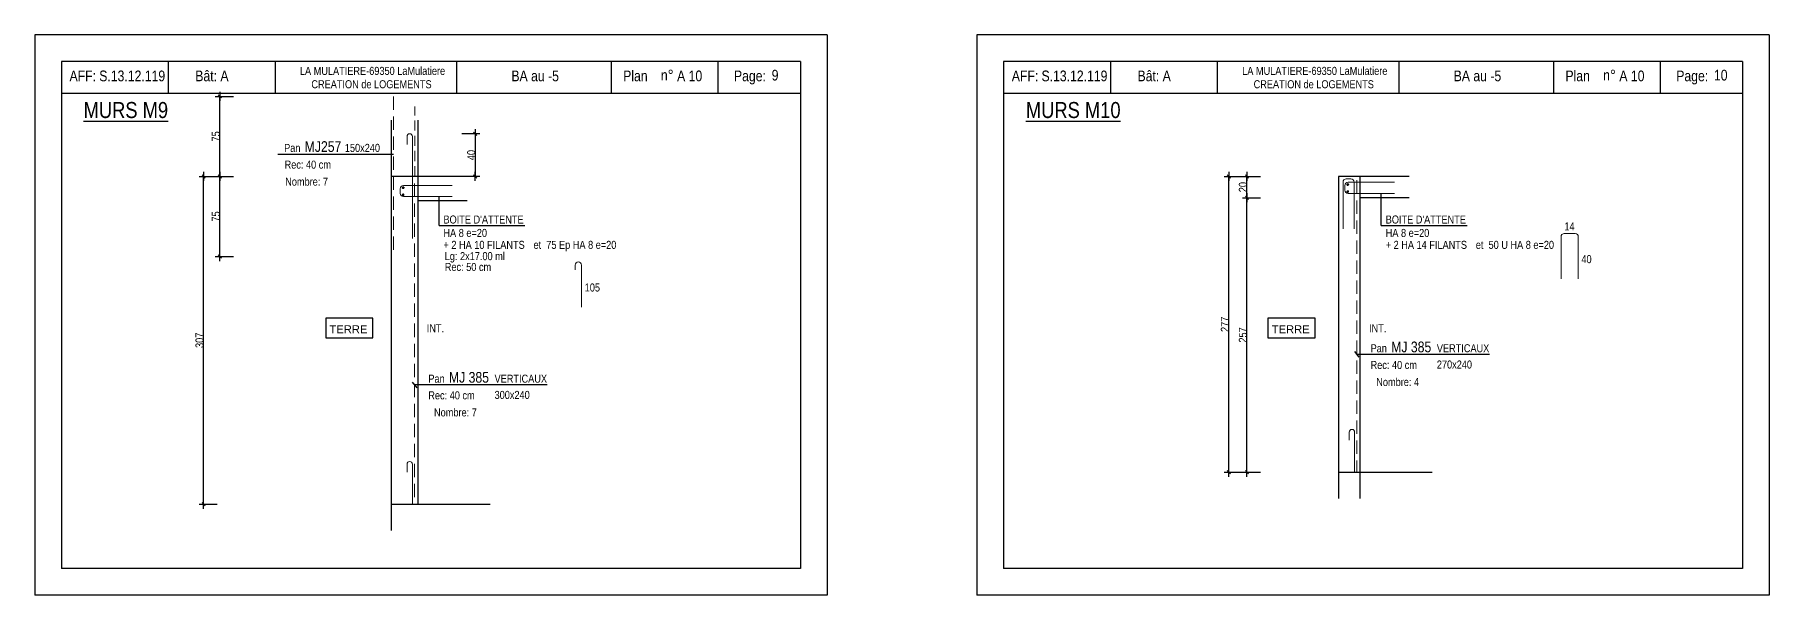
# Model space of a CAD drawing. Header units: metres. Extents: x -9927 to 45032, y -190416 to 12166.
# Drawn here: x 13581 to 16832, y -130880 to -129830 of the extents above; entities that cross this region are included whole.
import ezdxf

# ---------------------------------------------------------------- set-up
doc = ezdxf.new("R2010")
doc.units = ezdxf.units.M
doc.header["$PDMODE"] = 65
doc.linetypes.add('CACHE', pattern=[9.525, 6.35, -3.175])
doc.linetypes.add('CACHE2', pattern=[0.1875, 0.125, -0.0625])
for name, color, linetype in [('01_cote_gen', 4, 'Continuous'), ('01_fenetres', 171, 'Continuous'), ('01_murs_coup', 5, 'Continuous'), ('01_sem', 42, 'Continuous'), ('01_texte', 230, 'Continuous'), ('AA_COTES', 2, 'Continuous')]:
    doc.layers.add(name, color=color, linetype=linetype)
doc.styles.add('MATTE_TXT', font='arial.ttf')
doc.styles.add('STYLE2', font='ARIALN.TTF')
doc.dimstyles.new('JB25', dxfattribs={"dimscale": 0.1, "dimtxt": 150, "dimasz": 17, "dimexe": 0.1, "dimexo": 0.1, "dimgap": 0.09, "dimtad": 1, "dimdec": 1, "dimlfac": 0.5, "dimdsep": 46, "dimtxsty": 'STYLE2', "dimblk1": 'BOND_G', "dimblk2": 'BOND_D', "dimsah": 1, "dimcen": 1.5, "dimdle": 0.01, "dimse1": 1, "dimse2": 1, "dimclrd": 4, "dimclre": 2, "dimclrt": 5, "dimadec": 0, "dimazin": 0, "dimtfac": 2.333333, "dimtdec": 1, "dimtix": 1, "dimtmove": 2, "dimatfit": 3, "dimldrblk": 'BOND_G', "dimfxl": 1, "dimtolj": 1, "dimtzin": 0, "dimarcsym": 0})

# ---------------------------------------------------------------- blocks, each defined once
blk = doc.blocks.new('BOND_G')
at = {"layer": 'AA_COTES', "color": 0}
for p, q in [((5, 0), (-5, 0)), ((1.8, 1.8), (-1.8, -1.8)), ((0, -5), (0, 15))]:
    blk.add_line(p, q, dxfattribs=at)
blk = doc.blocks.new('BOND_D')
at = {"layer": 'AA_COTES', "color": 0}
for p, q in [((5, 0), (-5, 0)), ((-1.8, -1.8), (1.8, 1.8)), ((0, 5), (0, -15))]:
    blk.add_line(p, q, dxfattribs=at)
blk = doc.blocks.new('*D1223')
at = {"layer": '01_cote_gen', "color": 4, "lineweight": -2, "transparency": 16777216}
blk.add_line((13928.2, -130094), (13928.2, -129947.4), dxfattribs=at)
at = {"layer": 'DEFPOINTS', "color": 0, "lineweight": 0, "transparency": 16777216}
for p in [(13928.2, -129945.7), (14205.3, -129945.7), (14205.3, -130095.7)]:
    blk.add_point(p, dxfattribs=at)
at = {"layer": '01_cote_gen', "color": 4, "lineweight": -2, "transparency": 16777216, "xscale": 1.7, "yscale": 1.7, "zscale": 1.7}
for name, p, rotation in [('BOND_D', (13928.2, -129945.7), 90), ('BOND_G', (13928.2, -130095.7), 270)]:
    blk.add_blockref(name, p, dxfattribs=dict(at, rotation=rotation))
at = {"layer": '01_cote_gen', "color": 5, "lineweight": 0, "transparency": 16777216, "insert": (13920.6, -130020.7), "char_height": 15, "attachment_point": 5, "rotation": 90, "style": 'STYLE2'}
blk.add_mtext('\\A1;75', dxfattribs=at)
blk = doc.blocks.new('*D1224')
at = {"layer": '01_cote_gen', "color": 4, "lineweight": -2, "transparency": 16777216}
blk.add_line((13928.2, -130244), (13928.2, -130097.4), dxfattribs=at)
at = {"layer": 'DEFPOINTS', "color": 0, "lineweight": 0, "transparency": 16777216}
for p in [(13928.2, -130095.7), (14230.7, -130095.7), (14205.3, -130245.7)]:
    blk.add_point(p, dxfattribs=at)
at = {"layer": '01_cote_gen', "color": 4, "lineweight": -2, "transparency": 16777216, "xscale": 1.7, "yscale": 1.7, "zscale": 1.7}
for name, p, rotation in [('BOND_D', (13928.2, -130095.7), 90), ('BOND_G', (13928.2, -130245.7), 270)]:
    blk.add_blockref(name, p, dxfattribs=dict(at, rotation=rotation))
at = {"layer": '01_cote_gen', "color": 5, "lineweight": 0, "transparency": 16777216, "insert": (13920.6, -130170.7), "char_height": 15, "attachment_point": 5, "rotation": 90, "style": 'STYLE2'}
blk.add_mtext('\\A1;75', dxfattribs=at)
blk = doc.blocks.new('*D1225')
at = {"layer": '01_cote_gen', "color": 4, "lineweight": -2, "transparency": 16777216}
blk.add_line((14406.9, -130017.4), (14406.9, -130094), dxfattribs=at)
at = {"layer": 'DEFPOINTS', "color": 0, "lineweight": 0, "transparency": 16777216}
for p in [(14284, -130015.7), (14328.4, -130095.7), (14406.9, -130095.7)]:
    blk.add_point(p, dxfattribs=at)
at = {"layer": '01_cote_gen', "color": 4, "lineweight": -2, "transparency": 16777216, "xscale": 1.7, "yscale": 1.7, "zscale": 1.7}
for name, p, rotation in [('BOND_G', (14406.9, -130015.7), 90), ('BOND_D', (14406.9, -130095.7), 270)]:
    blk.add_blockref(name, p, dxfattribs=dict(at, rotation=rotation))
at = {"layer": '01_cote_gen', "color": 5, "lineweight": 0, "transparency": 16777216, "insert": (14399.3, -130055.7), "char_height": 15, "attachment_point": 5, "rotation": 90, "style": 'STYLE2'}
blk.add_mtext('\\A1;40', dxfattribs=at)
blk = doc.blocks.new('*D1226')
at = {"layer": '01_cote_gen', "color": 4, "lineweight": -2, "transparency": 16777216}
blk.add_line((13897.8, -130707.9), (13897.8, -130097.4), dxfattribs=at)
at = {"layer": 'DEFPOINTS', "color": 0, "lineweight": 0, "transparency": 16777216}
for p in [(13897.8, -130095.7), (14269.6, -130095.7), (14249, -130709.6)]:
    blk.add_point(p, dxfattribs=at)
at = {"layer": '01_cote_gen', "color": 4, "lineweight": -2, "transparency": 16777216, "xscale": 1.7, "yscale": 1.7, "zscale": 1.7}
for name, p, rotation in [('BOND_D', (13897.8, -130095.7), 90), ('BOND_G', (13897.8, -130709.6), 270)]:
    blk.add_blockref(name, p, dxfattribs=dict(at, rotation=rotation))
at = {"layer": '01_cote_gen', "color": 5, "lineweight": 0, "transparency": 16777216, "insert": (13890.1, -130402.7), "char_height": 15, "attachment_point": 5, "rotation": 90, "style": 'STYLE2'}
blk.add_mtext('\\A1;307', dxfattribs=at)
blk = doc.blocks.new('*D1231')
at = {"layer": '01_cote_gen', "color": 4, "lineweight": -2, "transparency": 16777216}
blk.add_line((15819.2, -130647.9), (15819.2, -130097.4), dxfattribs=at)
at = {"layer": 'DEFPOINTS', "color": 0, "lineweight": 0, "transparency": 16777216}
for p in [(15819.2, -130095.7), (15878.7, -130095.7), (16180.4, -130649.6)]:
    blk.add_point(p, dxfattribs=at)
at = {"layer": '01_cote_gen', "color": 4, "lineweight": -2, "transparency": 16777216, "xscale": 1.7, "yscale": 1.7, "zscale": 1.7}
for name, p, rotation in [('BOND_D', (15819.2, -130095.7), 90), ('BOND_G', (15819.2, -130649.6), 270)]:
    blk.add_blockref(name, p, dxfattribs=dict(at, rotation=rotation))
at = {"layer": '01_cote_gen', "color": 5, "lineweight": 0, "transparency": 16777216, "insert": (15811.7, -130372.7), "char_height": 15, "attachment_point": 5, "rotation": 90, "style": 'STYLE2'}
blk.add_mtext('\\A1;277', dxfattribs=at)
blk = doc.blocks.new('*D1232')
at = {"layer": '01_cote_gen', "color": 4, "lineweight": -2, "transparency": 16777216}
blk.add_line((15853.2, -130647.9), (15853.2, -130137.4), dxfattribs=at)
at = {"layer": 'DEFPOINTS', "color": 0, "lineweight": 0, "transparency": 16777216}
for p in [(15853.2, -130135.7), (15878.7, -130135.7), (16112.8, -130649.6)]:
    blk.add_point(p, dxfattribs=at)
at = {"layer": '01_cote_gen', "color": 4, "lineweight": -2, "transparency": 16777216, "xscale": 1.7, "yscale": 1.7, "zscale": 1.7}
for name, p, rotation in [('BOND_D', (15853.2, -130135.7), 90), ('BOND_G', (15853.2, -130649.6), 270)]:
    blk.add_blockref(name, p, dxfattribs=dict(at, rotation=rotation))
at = {"layer": '01_cote_gen', "color": 5, "lineweight": 0, "transparency": 16777216, "insert": (15845.6, -130392.7), "char_height": 15, "attachment_point": 5, "rotation": 90, "style": 'STYLE2'}
blk.add_mtext('\\A1;257', dxfattribs=at)
blk = doc.blocks.new('*D1233')
at = {"layer": '01_cote_gen', "color": 4, "lineweight": -2, "transparency": 16777216}
blk.add_line((15853.2, -130134), (15853.2, -130097.4), dxfattribs=at)
at = {"layer": 'DEFPOINTS', "color": 0, "lineweight": 0, "transparency": 16777216}
for p in [(15844.7, -130095.7), (15853.2, -130095.7), (15878.7, -130135.7)]:
    blk.add_point(p, dxfattribs=at)
at = {"layer": '01_cote_gen', "color": 4, "lineweight": -2, "transparency": 16777216, "xscale": 1.7, "yscale": 1.7, "zscale": 1.7}
for name, p, rotation in [('BOND_D', (15853.2, -130095.7), 90), ('BOND_G', (15853.2, -130135.7), 270)]:
    blk.add_blockref(name, p, dxfattribs=dict(at, rotation=rotation))
at = {"layer": '01_cote_gen', "color": 5, "lineweight": 0, "transparency": 16777216, "insert": (15845.6, -130115.7), "char_height": 15, "attachment_point": 5, "rotation": 90, "style": 'STYLE2'}
blk.add_mtext('\\A1;20', dxfattribs=at)

msp = doc.modelspace()

# ---------------------------------------------------------------- linework, layer by layer
at = {"layer": '01_fenetres', "ltscale": 30}
for p, q in [((13631.15, -129880.27), (13631.15, -130830.27)), ((13631.15, -129880.27), (13631.15, -130830.27)), ((13631.15, -129880.27), (13631.15, -130830.27)), ((15016.15, -129880.27), (13631.15, -129880.27)), ((13831.15, -129880.27), (13831.15, -129940.27)), ((14031.54, -129880.27), (14031.54, -129940.27)), ((14371.72, -129880.27), (14371.72, -129940.27)), ((14662.02, -129940.27), (14662.02, -129880.27)), ((14862.02, -129940.27), (14862.02, -129880.27)), ((15016.15, -129880.27), (15016.15, -130830.27)), ((15397.13, -129880.27), (15397.13, -130830.27)), ((15397.13, -129880.27), (15397.13, -130830.27)), ((15397.13, -129880.27), (15397.13, -130830.27)), ((16782.13, -129880.27), (15397.13, -129880.27)), ((15597.13, -129880.27), (15597.13, -129940.27)), ((15797.53, -129880.27), (15797.53, -129940.27)), ((16137.7, -129880.27), (16137.7, -129940.27)), ((16428, -129940.27), (16428, -129880.27)), ((16628, -129940.27), (16628, -129880.27)), ((16782.13, -129880.27), (16782.13, -130830.27)), ((15016.15, -129940.27), (13631.15, -129940.27)), ((16782.13, -129940.27), (15397.13, -129940.27)), ((15016.15, -130830.27), (13631.15, -130830.27)), ((16782.13, -130830.27), (15397.13, -130830.27))]:
    msp.add_line(p, q, dxfattribs=at)
at = {"layer": '01_murs_coup'}
for p, q in [((14248.99, -129990.05), (14248.99, -130759.22)), ((14298.99, -129990.05), (14298.99, -130709.62)), ((14391.42, -130095.69), (14248.99, -130095.69)), ((16024.97, -130095.69), (16024.97, -130699.22)), ((16157.4, -130095.69), (16024.97, -130095.69)), ((16064.97, -130095.69), (16064.97, -130699.22)), ((16157.4, -130135.69), (16064.97, -130135.69)), ((14391.42, -130141.69), (14298.99, -130141.69)), ((16024.97, -130649.62), (16200.58, -130649.62)), ((14248.99, -130709.62), (14434.59, -130709.62))]:
    msp.add_line(p, q, dxfattribs=at)
at = {"layer": '01_sem', "color": 5, "linetype": 'CACHE2', "lineweight": 0, "ltscale": 200}
for p, q in [((14253.63, -129945.69), (14253.63, -130245.69)), ((16058.97, -130103), (16058.97, -130649.62)), ((14292.99, -130109), (14292.99, -130709.62))]:
    msp.add_line(p, q, dxfattribs=at)
at = {"layer": '01_sem', "color": 2, "linetype": 'CACHE', "lineweight": 0, "ltscale": 3}
msp.add_line((14293.52, -130095.69), (14293.52, -129964.68), dxfattribs=at)
at = {"layer": '01_sem', "color": 2, "lineweight": 0, "ltscale": 7}
for p, q in [((14278.99, -130020.69), (14278.99, -130035.74)), ((14288.99, -130020.69), (14288.99, -130211.69)), ((16047.94, -130100.48), (16039.25, -130100.48)), ((14266.29, -130118.7), (14266.29, -130127.38)), ((14272.29, -130112.7), (14363.83, -130112.7)), ((14272.29, -130133.38), (14363.83, -130133.38)), ((16033.25, -130106.48), (16033.25, -130193.68)), ((16036.61, -130112.7), (16036.61, -130121.38)), ((16042.61, -130106.7), (16129.81, -130106.7)), ((16042.61, -130127.38), (16129.81, -130127.38)), ((16053.94, -130106.48), (16053.94, -130193.68)), ((16441.82, -130208.54), (16441.82, -130287.25)), ((16447.82, -130202.54), (16468.14, -130202.54)), ((16474.14, -130208.54), (16474.14, -130287.25)), ((14594.11, -130261.62), (14594.11, -130270.79)), ((14606.11, -130261.62), (14606.11, -130340.33)), ((16044.97, -130574.62), (16044.97, -130589.66)), ((16054.97, -130574.62), (16054.97, -130649.62)), ((14278.99, -130634.62), (14278.99, -130649.66)), ((14288.99, -130634.62), (14288.99, -130709.62))]:
    msp.add_line(p, q, dxfattribs=at)
at = {"layer": '01_sem', "color": 2, "lineweight": 0, "ltscale": 7, "const_width": 2.5, "flags": 128}
for points in [[(14270.56, -130118.02, 0.7333197), (14273.06, -130115.7, 0.7333197)], [(14270.49, -130130.04, 1), (14272.99, -130130.04, 1)], [(16040.88, -130112.02, 0.7333197), (16043.38, -130109.7, 0.7333197)], [(16040.81, -130124.04, 1), (16043.31, -130124.04, 1)]]:
    msp.add_lwpolyline(points, format="xyb", close=True, dxfattribs=at)
at = {"layer": '01_sem', "color": 2, "lineweight": 0, "ltscale": 7}
for centre, radius, start, end in [((14283.99, -130020.69), 5, 90, 180), ((14283.99, -130020.69), 5, 0, 90), ((16039.25, -130106.48), 6, 90, 180), ((16047.94, -130106.48), 6, 0, 90), ((14272.29, -130118.7), 6, 90, 180), ((14272.29, -130127.38), 6, 180, 270), ((16042.61, -130112.7), 6, 90, 180), ((16042.61, -130121.38), 6, 180, 270), ((16447.82, -130208.54), 6, 90, 180), ((16468.14, -130208.54), 6, 0, 90), ((14600.11, -130261.62), 6, 90, 180), ((14600.11, -130261.62), 6, 0, 90), ((16049.97, -130574.62), 5, 90, 180), ((16049.97, -130574.62), 5, 0, 90), ((14283.99, -130634.62), 5, 90, 180), ((14283.99, -130634.62), 5, 0, 90)]:
    msp.add_arc(centre, radius, start, end, dxfattribs=at)
at = {"layer": '01_texte', "ltscale": 30}
for p, q in [((13581.15, -129830.27), (13581.15, -130880.27)), ((15066.15, -129830.27), (13581.15, -129830.27)), ((15066.15, -129830.27), (15066.15, -130880.27)), ((15347.13, -129830.27), (15347.13, -130880.27)), ((16832.13, -129830.27), (15347.13, -129830.27)), ((16832.13, -129830.27), (16832.13, -130880.27)), ((15066.15, -130880.27), (13581.15, -130880.27)), ((16832.13, -130880.27), (15347.13, -130880.27))]:
    msp.add_line(p, q, dxfattribs=at)
at = {"layer": '01_texte'}
for p, q in [((14036.97, -130053.92), (14253.63, -130053.92)), ((14338.91, -130187.79), (14338.91, -130133.38)), ((16104.89, -130187.79), (16104.89, -130127.38)), ((14338.91, -130187.79), (14499.65, -130187.79)), ((16104.89, -130187.79), (16265.64, -130187.79)), ((16054.87, -130423.93), (16063.07, -130434.47)), ((16307.71, -130429.2), (16058.97, -130429.2)), ((14288.89, -130480.86), (14297.09, -130491.41)), ((14541.73, -130486.14), (14292.99, -130486.14))]:
    msp.add_line(p, q, dxfattribs=at)
at = {"layer": '01_texte', "elevation": 9.99}
for points in [[(14215.09, -130360.95), (14126.5, -130360.95), (14126.5, -130398.24), (14215.09, -130398.24)], [(15981.08, -130360.95), (15892.49, -130360.95), (15892.49, -130398.24), (15981.08, -130398.24)]]:
    msp.add_lwpolyline(points, close=True, dxfattribs=at)

# ---------------------------------------------------------------- texts
at = {"layer": '01_texte', "style": 'STYLE2'}
for s, height, p in [('AFF:', 20, (13646.45, -129917.42)), ('S.13.12.119', 20, (13702.11, -129917.42)), ('Bât: A', 20, (13882.09, -129917.42)), ('LA MULATIERE-69350 LaMulatiere', 15, (14078.24, -129905.55)), ('BA au -5', 20, (14474.54, -129917.42)), ('Plan', 20, (14684.06, -129917.42)), ('n%%D', 20, (14754.75, -129915.98)), ('A 10', 20, (14785.09, -129917.42)), ('Page:', 20, (14891.73, -129917.42)), ('9', 20, (14962.42, -129915.98)), ('AFF:', 20, (15412.43, -129917.42)), ('S.13.12.119', 20, (15468.09, -129917.42)), ('Bât: A', 20, (15648.07, -129917.42)), ('LA MULATIERE-69350 LaMulatiere', 15, (15844.22, -129905.55)), ('BA au -5', 20, (16240.53, -129917.42)), ('Plan', 20, (16450.05, -129917.42)), ('n%%D', 20, (16520.73, -129915.98)), ('A 10', 20, (16551.07, -129917.42)), ('Page:', 20, (16657.71, -129917.42)), ('10', 20, (16728.4, -129915.98)), ('CREATION de LOGEMENTS', 15, (14099.72, -129930.55)), ('CREATION de LOGEMENTS', 15, (15865.71, -129930.55)), ('%%UMURS M9', 30, (13672.79, -129986.34)), ('%%UMURS M10', 30, (15438.77, -129986.34)), (' Pan    ', 15, (14043.87, -130049.8)), ('MJ257', 20, (14087.1, -130049.8)), ('150x240', 15, (14162.44, -130049.8)), ('Rec: 40 cm', 15, (14049.51, -130081.08)), ('Nombre: 7', 15, (14050.66, -130112.99)), ("BOITE D'ATTENTE", 15, (14347.23, -130183.92)), ("BOITE D'ATTENTE", 15, (16113.22, -130183.92)), ('HA 8 e=20', 15, (14347.23, -130209.07)), ('HA 8 e=20', 15, (16113.22, -130209.07)), ('14', 15, (16448.08, -130196.84)), ('+ 2 HA 10 FILANTS', 15, (14347.23, -130231.37)), ('et  75 Ep HA 8 e=20', 15, (14516.07, -130231.37)), ('+ 2 HA 14 FILANTS', 15, (16113.22, -130231.37)), ('et  50 U HA 8 e=20', 15, (16282.05, -130231.37)), ('Lg: 2x17.00 ml', 15, (14349.63, -130252.51)), ('Rec: 50 cm', 15, (14349.77, -130272.79)), ('40', 15, (16480.02, -130258.15)), ('105', 15, (14611.98, -130311.22)), (' Pan    ', 15, (16080.09, -130425.08)), ('MJ 385', 20, (16123.46, -130425.08)), ('VERTICAUX', 15, (16209.03, -130425.08)), ('MJ 385', 20, (14357.48, -130482.02)), ('Rec: 40 cm', 15, (16084.84, -130456.36)), ('270x240', 15, (16209.03, -130455.54)), (' Pan    ', 15, (14314.11, -130482.02)), ('VERTICAUX', 15, (14443.04, -130482.02)), ('Nombre: 4', 15, (16095.55, -130488.27)), ('Rec: 40 cm', 15, (14318.86, -130513.3)), ('300x240', 15, (14443.04, -130512.48)), ('Nombre: 7', 15, (14329.56, -130545.21))]:
    msp.add_text(s, height=height, dxfattribs=at).set_placement(p)
at = {"layer": '01_texte'}
for s, style, p in [('TERRE', 'MATTE_TXT', (14133.66, -130389.55, 9.99)), ('INT.', 'STYLE2', (14315.97, -130387.44)), ('TERRE', 'MATTE_TXT', (15899.65, -130389.55, 9.99)), ('INT.', 'STYLE2', (16081.95, -130387.44))]:
    msp.add_text(s, height=15, rotation=360, dxfattribs=dict(at, style=style)).set_placement(p)

# ---------------------------------------------------------------- dimensions: what is measured, and where the dimension line sits
at = {"layer": '01_cote_gen', "lineweight": 0}
for base, p1, p2, picture, middle in [((13928.21, -129945.69), (14205.26, -130095.69), (14205.26, -129945.69), '*D1223', (13920.57, -130020.69)), ((14406.93, -130095.69), (14283.99, -130015.69), (14328.38, -130095.69), '*D1225', (14399.27, -130055.69)), ((13897.78, -130095.69), (14248.99, -130709.62), (14269.63, -130095.69), '*D1226', (13890.11, -130402.66)), ((13928.21, -130095.69), (14205.26, -130245.69), (14230.72, -130095.69), '*D1224', (13920.57, -130170.69)), ((15819.23, -130095.69), (16180.44, -130649.62), (15878.72, -130095.69), '*D1231', (15811.69, -130372.66)), ((15853.22, -130095.69), (15878.72, -130135.69), (15844.73, -130095.69), '*D1233', (15845.55, -130115.69)), ((15853.22, -130135.69), (16112.77, -130649.62), (15878.72, -130135.69), '*D1232', (15845.55, -130392.66))]:
    dim = msp.add_linear_dim(base=base, p1=p1, p2=p2, angle=90, dimstyle='JB25', dxfattribs=at)
    dim.commit()
    dim.dimension.update_dxf_attribs({"geometry": picture, "text_midpoint": middle})

doc.saveas('drawing.dxf')
